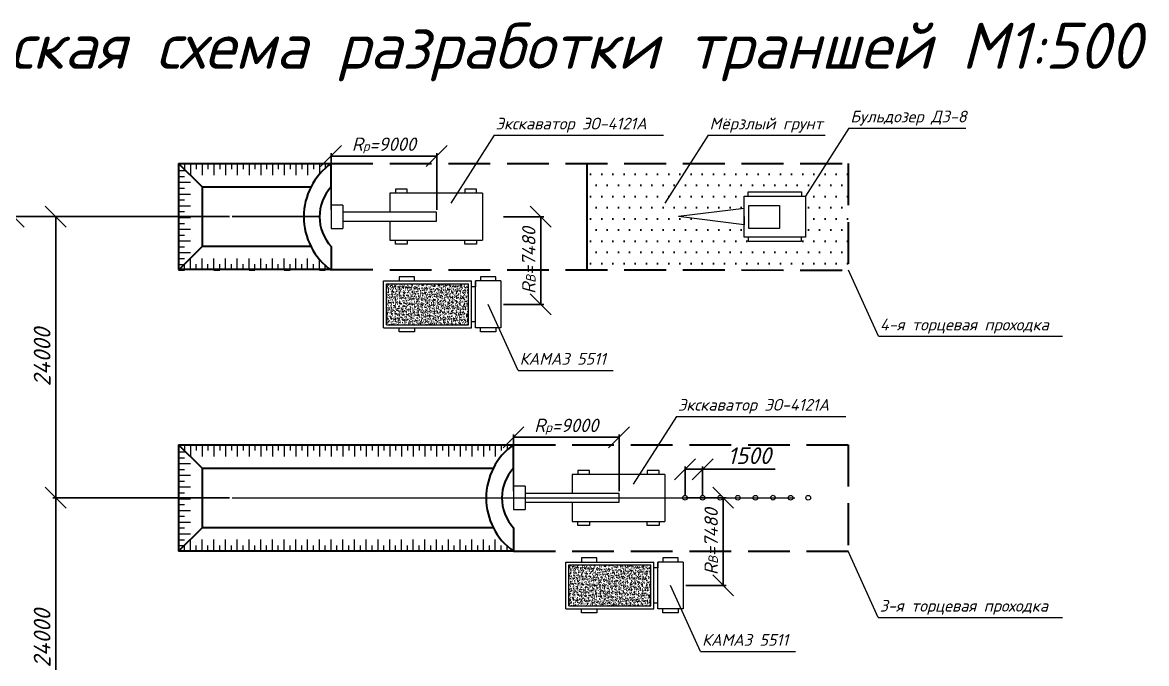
# Model space of a CAD drawing. Header units: millimetres. Extents: x 1422334 to 1587362, y 445536 to 446570.
# Drawn here: x 1585675.3 to 1585809.4, y 446176.8 to 446253.4 of the extents above; entities that cross this region are included whole.
import ezdxf

# ---------------------------------------------------------------- set-up
doc = ezdxf.new("R2010")
doc.units = ezdxf.units.MM
doc.header["$LTSCALE"] = 50
doc.linetypes.add('GOST2.303 4', pattern=[7, 5, -2, 0])
doc.layers.get('0').update_dxf_attribs({"lineweight": 13})
for name, color, linetype, lineweight in [('Bульдозер', 7, 'Continuous', 13), ('камаз', 7, 'Continuous', 13), ('Линии склона', 7, 'Continuous', 30), ('оси траншей размеры', 7, 'Continuous', 13), ('экскаватор', 7, 'Continuous', 13)]:
    doc.layers.add(name, color=color, linetype=linetype, lineweight=lineweight)
doc.styles.get("Standard").update_dxf_attribs({"font": 'isocpeui.ttf'})
doc.dimstyles.new('200', dxfattribs={"dimtxt": 2.5, "dimasz": 2.5, "dimexe": 0.3445, "dimexo": 0.3, "dimtad": 1, "dimlfac": 500, "dimtxsty": 'Standard', "dimblk": 'OBLIQUE', "dimcen": 2.5, "dimadec": 0, "dimazin": 0, "dimtfac": 1, "dimtmove": 0, "dimatfit": 3, "dimfxl": 1, "dimarcsym": 0})

# ---------------------------------------------------------------- blocks, each defined once
blk = doc.blocks.new('_Oblique')
at = {"color": 0, "linetype": 'ByBlock', "lineweight": -2}
blk.add_line((-0.5, -0.5), (0.5, 0.5), dxfattribs=at)
blk = doc.blocks.new('*D2175')
at = {"layer": 'Defpoints', "color": 0, "ltscale": 10000, "transparency": 16777216}
for p in [(1585679.24, 446196.64), (1585700.28, 446196.64), (1585700.28, 446163.04)]:
    blk.add_point(p, dxfattribs=at)
at = {"layer": 'оси траншей размеры', "color": 0, "lineweight": -2, "ltscale": 10000, "transparency": 16777216}
for p, q in [((1585699.98, 446196.64), (1585678.89, 446196.64)), ((1585679.24, 446163.04), (1585679.24, 446196.64)), ((1585699.98, 446163.04), (1585678.89, 446163.04))]:
    blk.add_line(p, q, dxfattribs=at)
at = {"layer": 'оси траншей размеры', "color": 0, "lineweight": -2, "ltscale": 10000, "transparency": 16777216, "xscale": 2.5, "yscale": 2.5, "zscale": 2.5}
for p, rotation in [((1585679.24, 446196.64), 90), ((1585679.24, 446163.04), 270)]:
    blk.add_blockref('_Oblique', p, dxfattribs=dict(at, rotation=rotation))
at = {"layer": 'оси траншей размеры', "color": 0, "ltscale": 10000, "transparency": 16777216, "insert": (1585677.61, 446179.84), "char_height": 2, "attachment_point": 5, "rotation": 90}
blk.add_mtext('24000', dxfattribs=at)
blk = doc.blocks.new('*D2176')
at = {"layer": 'Defpoints', "color": 0, "ltscale": 10000, "transparency": 16777216}
for p in [(1585679.24, 446230.24), (1585700.28, 446230.24), (1585700.28, 446196.64)]:
    blk.add_point(p, dxfattribs=at)
at = {"layer": 'оси траншей размеры', "color": 0, "lineweight": -2, "ltscale": 10000, "transparency": 16777216}
for p, q in [((1585699.98, 446230.24), (1585678.89, 446230.24)), ((1585679.24, 446196.64), (1585679.24, 446230.24)), ((1585699.98, 446196.64), (1585678.89, 446196.64))]:
    blk.add_line(p, q, dxfattribs=at)
at = {"layer": 'оси траншей размеры', "color": 0, "lineweight": -2, "ltscale": 10000, "transparency": 16777216, "xscale": 2.5, "yscale": 2.5, "zscale": 2.5}
for p, rotation in [((1585679.24, 446230.24), 90), ((1585679.24, 446196.64), 270)]:
    blk.add_blockref('_Oblique', p, dxfattribs=dict(at, rotation=rotation))
at = {"layer": 'оси траншей размеры', "color": 0, "ltscale": 10000, "transparency": 16777216, "insert": (1585677.61, 446213.44), "char_height": 2, "attachment_point": 5, "rotation": 90}
blk.add_mtext('24000', dxfattribs=at)
blk = doc.blocks.new('*D2177')
at = {"layer": 'Defpoints', "color": 0, "ltscale": 10000, "transparency": 16777216}
for p in [(1585674.23, 446230.24), (1585700.28, 446230.24), (1585700.28, 446129.44)]:
    blk.add_point(p, dxfattribs=at)
at = {"layer": 'оси траншей размеры', "color": 0, "lineweight": -2, "ltscale": 10000, "transparency": 16777216}
for p, q in [((1585699.98, 446230.24), (1585673.89, 446230.24)), ((1585674.23, 446129.44), (1585674.23, 446230.24)), ((1585699.98, 446129.44), (1585673.89, 446129.44))]:
    blk.add_line(p, q, dxfattribs=at)
at = {"layer": 'оси траншей размеры', "color": 0, "lineweight": -2, "ltscale": 10000, "transparency": 16777216, "xscale": 2.5, "yscale": 2.5, "zscale": 2.5}
for p, rotation in [((1585674.23, 446230.24), 90), ((1585674.23, 446129.44), 270)]:
    blk.add_blockref('_Oblique', p, dxfattribs=dict(at, rotation=rotation))
at = {"layer": 'оси траншей размеры', "color": 0, "ltscale": 10000, "transparency": 16777216, "insert": (1585672.59, 446179.84), "char_height": 2, "attachment_point": 5, "rotation": 90}
blk.add_mtext('72000', dxfattribs=at)
blk = doc.blocks.new('*D2178')
at = {"layer": 'Defpoints', "color": 0, "ltscale": 10000, "transparency": 16777216}
for p in [(1585754.15, 446196.64), (1585754.15, 446186.17), (1585758.91, 446186.17)]:
    blk.add_point(p, dxfattribs=at)
at = {"layer": 'оси траншей размеры', "color": 0, "lineweight": -2, "ltscale": 10000, "transparency": 16777216}
for p, q in [((1585754.45, 446196.64), (1585759.26, 446196.64)), ((1585758.91, 446196.64), (1585758.91, 446186.17)), ((1585754.45, 446186.17), (1585759.26, 446186.17))]:
    blk.add_line(p, q, dxfattribs=at)
at = {"layer": 'оси траншей размеры', "color": 0, "lineweight": -2, "ltscale": 10000, "transparency": 16777216, "xscale": 2.5, "yscale": 2.5, "zscale": 2.5}
for p, rotation in [((1585758.91, 446196.64), 90), ((1585758.91, 446186.17), 270)]:
    blk.add_blockref('_Oblique', p, dxfattribs=dict(at, rotation=rotation))
at = {"layer": 'оси траншей размеры', "color": 0, "ltscale": 10000, "transparency": 16777216, "insert": (1585757.48, 446191.4), "char_height": 2, "attachment_point": 5, "rotation": 90}
blk.add_mtext('{\\H0.8x;R\\H0.7x;\\S^ В;\\H1.42857x;=7480}', dxfattribs=at)
blk = doc.blocks.new('*D2179')
at = {"layer": 'Defpoints', "color": 0, "ltscale": 10000, "transparency": 16777216}
for p in [(1585733.88, 446203.87), (1585733.88, 446197.15), (1585746.48, 446197.15)]:
    blk.add_point(p, dxfattribs=at)
at = {"layer": 'оси траншей размеры', "color": 0, "lineweight": -2, "ltscale": 10000, "transparency": 16777216}
for p, q in [((1585733.88, 446197.45), (1585733.88, 446204.21)), ((1585746.48, 446203.87), (1585733.88, 446203.87)), ((1585746.48, 446197.45), (1585746.48, 446204.21))]:
    blk.add_line(p, q, dxfattribs=at)
at = {"layer": 'оси траншей размеры', "color": 0, "lineweight": -2, "ltscale": 10000, "transparency": 16777216, "xscale": 2.5, "yscale": 2.5, "zscale": 2.5, "rotation": 180}
blk.add_blockref('_Oblique', (1585733.88, 446203.87), dxfattribs=at)
at = {"layer": 'оси траншей размеры', "color": 0, "lineweight": -2, "ltscale": 10000, "transparency": 16777216, "xscale": 2.5, "yscale": 2.5, "zscale": 2.5}
blk.add_blockref('_Oblique', (1585746.48, 446203.87), dxfattribs=at)
at = {"layer": 'оси траншей размеры', "color": 0, "ltscale": 10000, "transparency": 16777216, "insert": (1585740.18, 446205.29), "char_height": 2, "attachment_point": 5}
blk.add_mtext('{\\H0.8x;R\\H0.7x;\\S^ р;\\H1.42857x;=9000}', dxfattribs=at)
blk = doc.blocks.new('*D2180')
at = {"layer": 'Defpoints', "color": 0, "ltscale": 10000, "transparency": 16777216}
for p in [(1585756.46, 446200.04), (1585754.36, 446196.64), (1585756.46, 446196.64)]:
    blk.add_point(p, dxfattribs=at)
at = {"layer": 'оси траншей размеры', "color": 0, "lineweight": -2, "ltscale": 10000, "transparency": 16777216}
for p, q in [((1585754.36, 446196.94), (1585754.36, 446200.39)), ((1585754.36, 446200.04), (1585756.46, 446200.04)), ((1585756.46, 446196.94), (1585756.46, 446200.39)), ((1585756.46, 446200.04), (1585765.13, 446200.04))]:
    blk.add_line(p, q, dxfattribs=at)
at = {"layer": 'оси траншей размеры', "color": 0, "lineweight": -2, "ltscale": 10000, "transparency": 16777216, "xscale": 2.5, "yscale": 2.5, "zscale": 2.5, "rotation": 180}
blk.add_blockref('_Oblique', (1585754.36, 446200.04), dxfattribs=at)
at = {"layer": 'оси траншей размеры', "color": 0, "lineweight": -2, "ltscale": 10000, "transparency": 16777216, "xscale": 2.5, "yscale": 2.5, "zscale": 2.5}
blk.add_blockref('_Oblique', (1585756.46, 446200.04), dxfattribs=at)
at = {"layer": 'оси траншей размеры', "color": 0, "ltscale": 10000, "transparency": 16777216, "insert": (1585762.04, 446201.67), "char_height": 2, "attachment_point": 5}
blk.add_mtext('1500', dxfattribs=at)
blk = doc.blocks.new('*D2184')
at = {"layer": 'Defpoints', "color": 0, "ltscale": 10000, "transparency": 16777216}
for p in [(1585732.38, 446230.22), (1585732.38, 446219.75), (1585737.14, 446219.75)]:
    blk.add_point(p, dxfattribs=at)
at = {"layer": 'оси траншей размеры', "color": 0, "lineweight": -2, "ltscale": 10000, "transparency": 16777216}
for p, q in [((1585732.68, 446230.22), (1585737.49, 446230.22)), ((1585737.14, 446230.22), (1585737.14, 446219.75)), ((1585732.68, 446219.75), (1585737.49, 446219.75))]:
    blk.add_line(p, q, dxfattribs=at)
at = {"layer": 'оси траншей размеры', "color": 0, "lineweight": -2, "ltscale": 10000, "transparency": 16777216, "xscale": 2.5, "yscale": 2.5, "zscale": 2.5}
for p, rotation in [((1585737.14, 446230.22), 90), ((1585737.14, 446219.75), 270)]:
    blk.add_blockref('_Oblique', p, dxfattribs=dict(at, rotation=rotation))
at = {"layer": 'оси траншей размеры', "color": 0, "ltscale": 10000, "transparency": 16777216, "insert": (1585735.71, 446224.99), "char_height": 2, "attachment_point": 5, "rotation": 90}
blk.add_mtext('{\\H0.8x;R\\H0.7x;\\S^ В;\\H1.42857x;=7480}', dxfattribs=at)
blk = doc.blocks.new('*D2185')
at = {"layer": 'Defpoints', "color": 0, "ltscale": 10000, "transparency": 16777216}
for p in [(1585712.11, 446237.47), (1585712.11, 446230.75), (1585724.71, 446230.75)]:
    blk.add_point(p, dxfattribs=at)
at = {"layer": 'оси траншей размеры', "color": 0, "lineweight": -2, "ltscale": 10000, "transparency": 16777216}
for p, q in [((1585712.11, 446231.05), (1585712.11, 446237.81)), ((1585724.71, 446237.47), (1585712.11, 446237.47)), ((1585724.71, 446231.05), (1585724.71, 446237.81))]:
    blk.add_line(p, q, dxfattribs=at)
at = {"layer": 'оси траншей размеры', "color": 0, "lineweight": -2, "ltscale": 10000, "transparency": 16777216, "xscale": 2.5, "yscale": 2.5, "zscale": 2.5, "rotation": 180}
blk.add_blockref('_Oblique', (1585712.11, 446237.47), dxfattribs=at)
at = {"layer": 'оси траншей размеры', "color": 0, "lineweight": -2, "ltscale": 10000, "transparency": 16777216, "xscale": 2.5, "yscale": 2.5, "zscale": 2.5}
blk.add_blockref('_Oblique', (1585724.71, 446237.47), dxfattribs=at)
at = {"layer": 'оси траншей размеры', "color": 0, "ltscale": 10000, "transparency": 16777216, "insert": (1585718.41, 446238.89), "char_height": 2, "attachment_point": 5}
blk.add_mtext('{\\H0.8x;R\\H0.7x;\\S^ р;\\H1.42857x;=9000}', dxfattribs=at)

msp = doc.modelspace()

# ---------------------------------------------------------------- hatches: boundary and pattern name
at = {"layer": 'Bульдозер', "lineweight": 30, "ltscale": 10000}
h = msp.add_hatch(dxfattribs=at)
h.set_pattern_fill('DOTS', color=250, scale=0.84)
h.set_pattern_definition([(0, (475583.6563, 133826.9288), (0.66675, 1.3335), [0, -1.3335])])
h.paths.add_polyline_path([(1585742.693866, 446223.87348), (1585773.847411, 446223.845724), (1585773.847411, 446236.585724), (1585742.693866, 446236.585724)])
h.paths.add_polyline_path([(1585753.570878, 446230.238779), (1585761.406798, 446231.218779), (1585761.406798, 446232.688779), (1585761.896798, 446232.688779), (1585761.896798, 446233.178779), (1585768.266798, 446233.178779), (1585768.756798, 446232.688779), (1585768.756798, 446227.788779), (1585768.266798, 446227.788779), (1585768.266798, 446227.298779), (1585761.896798, 446227.298779), (1585761.406798, 446227.788779), (1585761.406798, 446229.258779)], flags=16)
at = {"layer": 'камаз', "ltscale": 10000, "true_color": 0xffffff}
h = msp.add_hatch(dxfattribs=at)
h.set_pattern_fill('AR-CONC', scale=0.0035)
h.set_pattern_definition([(50, (590086.5962, 133710.4566), (0.63764634149, -0.05578679939), [0.066675, -0.733425]), (355, (590086.5962, 133710.4566), (-0.123351975, 0.66869895834), [0.05334, -0.5867420446]), (100.4514447, (590086.6493, 133710.45196), (0.5142943648, 0.6129121317), [0.0566650308, -0.6233158561]), (46.1842, (590086.5962, 133710.6344), (0.9487766431, -0.14714814776), [0.1000125, -1.1001375]), (96.63555761, (590086.6753, 133710.62215), (0.8309144692, 0.8659914361), [0.084997581, -0.9349746286]), (351.18415117, (590086.5962, 133710.6344), (0.8309144692, 0.86599143605), [0.0800098847, -0.8801090617]), (21, (590086.6851, 133710.58996), (0.53065036944, -0.35792819365), [0.066675, -0.733425]), (326, (590086.6851, 133710.58996), (0.2163070992, 0.64465788143), [0.05334, -0.58674]), (71.451445, (590086.7293, 133710.56014), (0.74695746748, 0.2867296911), [0.0566650308, -0.6233147816]), (37.5, (590086.5962, 133710.45661), (0.010810111377, 0.295942636056), [0, -0.579628, 0, -0.59563, 0, -0.5889625]), (7.5, (590086.5962, 133710.4566), (0.23386881879, 0.35063201186), [0, -0.339598, 0, -0.566293, 0, -0.2244725]), (327.5, (590086.39795, 133710.45661), (0.474567083084, -0.020050603974), [0, -0.22225, 0, -0.69342, 0, -0.920115]), (317.5, (590086.30905, 133710.4566), (0.51845213485, 0.08899271862), [0, -0.288925, 0, -0.460502, 0, -0.653415])])
h.paths.add_polyline_path([(1585728.515745, 446217.299475), (1585728.515745, 446222.199475), (1585718.715745, 446222.199475), (1585718.715745, 446217.299475)])
h = msp.add_hatch(dxfattribs=at)
h.set_pattern_fill('AR-CONC', scale=0.0035)
h.set_pattern_definition([(50, (590108.3662, 133676.8735), (0.63764634149, -0.05578679939), [0.066675, -0.733425]), (355, (590108.3662, 133676.8735), (-0.123351975, 0.66869895834), [0.05334, -0.5867420446]), (100.4514447, (590108.4193, 133676.86885), (0.5142943648, 0.6129121317), [0.0566650308, -0.6233158561]), (46.1842, (590108.3662, 133677.0513), (0.9487766431, -0.14714814776), [0.1000125, -1.1001375]), (96.63555761, (590108.4453, 133677.039), (0.8309144692, 0.8659914361), [0.084997581, -0.9349746286]), (351.18415117, (590108.3662, 133677.0513), (0.8309144692, 0.86599143605), [0.0800098847, -0.8801090617]), (21, (590108.4551, 133677.00685), (0.53065036944, -0.35792819365), [0.066675, -0.733425]), (326, (590108.4551, 133677.00685), (0.2163070992, 0.64465788143), [0.05334, -0.58674]), (71.451445, (590108.4993, 133676.977), (0.74695746748, 0.2867296911), [0.0566650308, -0.6233147816]), (37.5, (590108.3662, 133676.8735), (0.010810111377, 0.295942636056), [0, -0.579628, 0, -0.59563, 0, -0.5889625]), (7.5, (590108.3662, 133676.8735), (0.23386881879, 0.35063201186), [0, -0.339598, 0, -0.566293, 0, -0.2244725]), (327.5, (590108.16795, 133676.8735), (0.474567083084, -0.020050603974), [0, -0.22225, 0, -0.69342, 0, -0.920115]), (317.5, (590108.07905, 133676.8735), (0.51845213485, 0.08899271862), [0, -0.288925, 0, -0.460502, 0, -0.653415])])
h.paths.add_polyline_path([(1585750.285745, 446183.716357), (1585750.285745, 446188.616357), (1585740.485745, 446188.616357), (1585740.485745, 446183.716357)])

# ---------------------------------------------------------------- linework, layer by layer
at = {"layer": 'Bульдозер', "ltscale": 10000}
for p, q in [((1585761.896798, 446232.688779), (1585761.896798, 446233.178779)), ((1585761.896798, 446233.178779), (1585768.266798, 446233.178779)), ((1585768.266798, 446233.178779), (1585768.266798, 446232.688779)), ((1585761.406798, 446227.788779), (1585761.406798, 446232.688779)), ((1585761.406798, 446232.688779), (1585768.756798, 446232.688779)), ((1585761.406798, 446232.688779), (1585762.386798, 446232.688779)), ((1585768.756798, 446232.688779), (1585768.756798, 446227.788779)), ((1585761.406798, 446231.218779), (1585753.570878, 446230.238779)), ((1585761.406798, 446229.258779), (1585753.570878, 446230.238779)), ((1585761.406798, 446230.238779), (1585761.406798, 446231.218779)), ((1585761.406798, 446230.238779), (1585761.406798, 446229.258779)), ((1585761.988818, 446231.543288), (1585765.633094, 446231.543288)), ((1585761.988818, 446228.810081), (1585761.988818, 446231.543288)), ((1585765.633094, 446231.543288), (1585765.633094, 446228.810081)), ((1585768.756798, 446227.788779), (1585761.406798, 446227.788779)), ((1585761.896798, 446227.788779), (1585761.896798, 446227.298779)), ((1585765.633094, 446228.810081), (1585761.988818, 446228.810081)), ((1585768.266798, 446227.298779), (1585768.266798, 446227.788779)), ((1585761.896798, 446227.298779), (1585768.266798, 446227.298779))]:
    msp.add_line(p, q, dxfattribs=at)
at = {"layer": 'камаз', "ltscale": 10000}
for p, q in [((1585777.459676, 446215.938085), (1585773.877346, 446223.845698)), ((1585718.365745, 446216.949475), (1585718.365745, 446222.549475)), ((1585718.365745, 446222.549475), (1585728.865745, 446222.549475)), ((1585718.715745, 446217.299475), (1585718.715745, 446222.199475)), ((1585718.715745, 446222.199475), (1585728.515745, 446222.199475)), ((1585722.051765, 446223.039475), (1585720.231765, 446223.039475)), ((1585720.231765, 446223.039475), (1585720.231765, 446222.549475)), ((1585722.051765, 446222.549475), (1585722.051765, 446223.039475)), ((1585728.515745, 446217.299475), (1585728.515745, 446222.199475)), ((1585728.865745, 446216.949475), (1585728.865745, 446222.549475)), ((1585732.381579, 446222.549475), (1585729.355745, 446222.549475)), ((1585729.355745, 446216.949475), (1585729.355745, 446222.549475)), ((1585729.355745, 446222.549475), (1585729.355745, 446221.849475)), ((1585731.777745, 446223.039475), (1585729.957745, 446223.039475)), ((1585729.957745, 446223.039475), (1585729.957745, 446222.549475)), ((1585731.777745, 446222.549475), (1585731.777745, 446223.039475)), ((1585732.381579, 446222.549475), (1585732.381579, 446216.949475)), ((1585729.355745, 446221.849475), (1585728.865745, 446221.849475)), ((1585728.865745, 446217.649475), (1585728.865745, 446221.849475)), ((1585734.450992, 446211.841861), (1585730.868662, 446219.749475)), ((1585718.365745, 446216.949475), (1585728.865745, 446216.949475)), ((1585718.715745, 446217.299475), (1585728.515745, 446217.299475)), ((1585720.231765, 446216.459475), (1585720.231765, 446216.949475)), ((1585722.051765, 446216.949475), (1585722.051765, 446216.459475)), ((1585729.355745, 446217.649475), (1585728.865745, 446217.649475)), ((1585732.381579, 446216.949475), (1585729.355745, 446216.949475)), ((1585729.957745, 446216.949475), (1585729.355745, 446216.949475)), ((1585729.957745, 446216.459475), (1585729.957745, 446216.949475)), ((1585731.777745, 446216.949475), (1585731.777745, 446216.459475)), ((1585722.051765, 446216.459475), (1585720.231765, 446216.459475)), ((1585731.777745, 446216.459475), (1585729.957745, 446216.459475)), ((1585777.459676, 446215.938085), (1585799.434957, 446215.938085)), ((1585734.450992, 446211.841861), (1585745.761477, 446211.841861)), ((1585777.429741, 446182.338111), (1585773.847411, 446190.245724)), ((1585740.135745, 446183.366357), (1585740.135745, 446188.966357)), ((1585740.135745, 446188.966357), (1585750.635745, 446188.966357)), ((1585743.821765, 446189.456357), (1585742.001765, 446189.456357)), ((1585742.001765, 446189.456357), (1585742.001765, 446188.966357)), ((1585743.821765, 446188.966357), (1585743.821765, 446189.456357)), ((1585750.635745, 446183.366357), (1585750.635745, 446188.966357)), ((1585754.151579, 446188.966357), (1585751.125745, 446188.966357)), ((1585751.125745, 446183.366357), (1585751.125745, 446188.966357)), ((1585751.125745, 446188.966357), (1585751.125745, 446188.266357)), ((1585753.547745, 446189.456357), (1585751.727745, 446189.456357)), ((1585751.727745, 446189.456357), (1585751.727745, 446188.966357)), ((1585753.547745, 446188.966357), (1585753.547745, 446189.456357)), ((1585754.151579, 446188.966357), (1585754.151579, 446183.366357)), ((1585740.485745, 446183.716357), (1585740.485745, 446188.616357)), ((1585740.485745, 446188.616357), (1585750.285745, 446188.616357)), ((1585750.285745, 446183.716357), (1585750.285745, 446188.616357)), ((1585751.125745, 446188.266357), (1585750.635745, 446188.266357)), ((1585750.635745, 446184.066357), (1585750.635745, 446188.266357)), ((1585756.220992, 446178.258744), (1585752.638662, 446186.166357)), ((1585740.135745, 446183.366357), (1585750.635745, 446183.366357)), ((1585740.485745, 446183.716357), (1585750.285745, 446183.716357)), ((1585742.001765, 446182.876357), (1585742.001765, 446183.366357)), ((1585743.821765, 446183.366357), (1585743.821765, 446182.876357)), ((1585751.125745, 446184.066357), (1585750.635745, 446184.066357)), ((1585754.151579, 446183.366357), (1585751.125745, 446183.366357)), ((1585751.727745, 446183.366357), (1585751.125745, 446183.366357)), ((1585751.727745, 446182.876357), (1585751.727745, 446183.366357)), ((1585753.547745, 446183.366357), (1585753.547745, 446182.876357)), ((1585743.821765, 446182.876357), (1585742.001765, 446182.876357)), ((1585753.547745, 446182.876357), (1585751.727745, 446182.876357)), ((1585777.429741, 446182.338111), (1585799.405022, 446182.338111)), ((1585756.220992, 446178.258744), (1585767.531477, 446178.258744))]:
    msp.add_line(p, q, dxfattribs=at)
at = {"layer": 'Линии склона', "ltscale": 10000}
for p, q in [((1585693.907411, 446236.585724), (1585693.907411, 446223.916945)), ((1585693.907411, 446236.585724), (1585712.107411, 446236.585724)), ((1585696.707411, 446233.785724), (1585693.907411, 446236.585724)), ((1585712.107411, 446233.785724), (1585712.107411, 446236.585724)), ((1585742.693866, 446223.87348), (1585742.693866, 446236.585724)), ((1585696.707411, 446233.785724), (1585696.707411, 446226.645724)), ((1585696.707411, 446233.785724), (1585709.705442, 446233.785724)), ((1585696.707411, 446226.645724), (1585693.907411, 446223.845724)), ((1585709.705442, 446226.645724), (1585696.707411, 446226.645724)), ((1585712.107411, 446226.645724), (1585712.107411, 446223.845724)), ((1585712.107411, 446223.90073), (1585693.907411, 446223.916945)), ((1585693.900117, 446202.985724), (1585693.909466, 446190.245724)), ((1585693.900117, 446202.985724), (1585733.877411, 446202.985724)), ((1585696.700117, 446200.185724), (1585693.900117, 446202.985724)), ((1585733.877411, 446200.185724), (1585733.877411, 446202.985724)), ((1585696.707411, 446200.185724), (1585696.707411, 446193.045724)), ((1585696.707411, 446200.185724), (1585731.475442, 446200.185724)), ((1585696.700117, 446193.045724), (1585693.900117, 446190.245724)), ((1585731.475442, 446193.045724), (1585696.707411, 446193.045724)), ((1585733.877411, 446193.045724), (1585733.877411, 446190.245724)), ((1585733.877411, 446190.245724), (1585693.909466, 446190.245724))]:
    msp.add_line(p, q, dxfattribs=at)
at = {"layer": 'Линии склона', "linetype": 'GOST2.303 4', "ltscale": 0.02}
for p, q in [((1585712.107411, 446236.585724), (1585773.847411, 446236.585724)), ((1585773.847411, 446236.585724), (1585773.847411, 446223.845724)), ((1585712.107411, 446223.90073), (1585773.847411, 446223.845724)), ((1585733.877411, 446202.985724), (1585773.847411, 446202.985724)), ((1585773.847411, 446202.985724), (1585773.847411, 446190.245724)), ((1585733.877411, 446190.245724), (1585773.847411, 446190.245724))]:
    msp.add_line(p, q, dxfattribs=at)
at = {"layer": 'Линии склона', "ltscale": 10000}
for centre, radius, start, end in [((1585716.700006, 446230.215724), 7.85295, 125.79056914, 234.20943086), ((1585716.031631, 446230.215724), 5.305129, 137.7061109, 222.2938891), ((1585738.470006, 446196.615724), 7.85295, 125.79056914, 234.20943086), ((1585737.801631, 446196.615724), 5.305129, 137.7061109, 222.2938891)]:
    msp.add_arc(centre, radius, start, end, dxfattribs=at)
at = {"layer": 'оси траншей размеры', "ltscale": 10000}
for p, q in [((1585693.907411, 446236.585724), (1585694.607411, 446236.585724)), ((1585693.907411, 446235.731832), (1585694.761304, 446235.731832)), ((1585694.607411, 446236.585724), (1585694.607411, 446235.885724)), ((1585695.307411, 446236.585724), (1585695.307411, 446235.185724)), ((1585696.007411, 446236.585724), (1585696.007411, 446235.885724)), ((1585696.707411, 446236.585724), (1585696.707411, 446235.185724)), ((1585697.407411, 446236.585724), (1585697.407411, 446235.885724)), ((1585698.107411, 446236.585724), (1585698.107411, 446235.185724)), ((1585698.107411, 446236.585724), (1585698.807411, 446236.585724)), ((1585698.807411, 446236.585724), (1585698.807411, 446235.885724)), ((1585699.507411, 446236.585724), (1585699.507411, 446235.185724)), ((1585700.207411, 446236.585724), (1585700.207411, 446235.885724)), ((1585700.907411, 446236.585724), (1585700.907411, 446235.185724)), ((1585701.607411, 446236.585724), (1585701.607411, 446235.885724)), ((1585702.307411, 446236.585724), (1585702.307411, 446235.185724)), ((1585702.307411, 446236.585724), (1585703.007411, 446236.585724)), ((1585703.007411, 446236.585724), (1585703.007411, 446235.885724)), ((1585703.707411, 446236.585724), (1585703.707411, 446235.185724)), ((1585704.407411, 446236.585724), (1585704.407411, 446235.885724)), ((1585705.107411, 446236.585724), (1585705.107411, 446235.185724)), ((1585705.807411, 446236.585724), (1585705.807411, 446235.885724)), ((1585706.507411, 446236.585724), (1585706.507411, 446235.185724)), ((1585706.507411, 446236.585724), (1585707.207411, 446236.585724)), ((1585707.207411, 446236.585724), (1585707.207411, 446235.885724)), ((1585707.907411, 446236.585724), (1585707.907411, 446235.185724)), ((1585708.607411, 446236.585724), (1585708.607411, 446235.885724)), ((1585709.307411, 446236.585724), (1585709.307411, 446235.185724)), ((1585710.007411, 446236.585724), (1585710.007411, 446235.885724)), ((1585710.707411, 446236.585724), (1585710.707411, 446235.290922)), ((1585710.707411, 446236.585724), (1585711.407411, 446236.585724)), ((1585711.407411, 446236.585724), (1585711.407411, 446236.017213)), ((1585712.107411, 446236.585724), (1585712.107411, 446235.185724)), ((1585693.907411, 446235.031832), (1585694.607411, 446235.031832)), ((1585693.907411, 446234.331832), (1585695.307411, 446234.331832)), ((1585693.907411, 446233.631832), (1585694.607411, 446233.631832)), ((1585693.907411, 446232.931832), (1585695.307411, 446232.931832)), ((1585693.907411, 446232.231832), (1585694.607411, 446232.231832)), ((1585693.907411, 446231.531832), (1585695.307411, 446231.531832)), ((1585693.907411, 446231.531832), (1585693.907411, 446230.831832)), ((1585693.907411, 446230.831832), (1585694.607411, 446230.831832)), ((1585710.726551, 446230.238779), (1585700.277411, 446230.238779)), ((1585700.277411, 446230.238779), (1585710.726551, 446230.238779)), ((1585693.907411, 446230.131832), (1585695.307411, 446230.131832)), ((1585693.907411, 446229.431832), (1585694.607411, 446229.431832)), ((1585693.907411, 446228.731832), (1585695.307411, 446228.731832)), ((1585693.907411, 446228.031832), (1585694.607411, 446228.031832)), ((1585693.907411, 446227.331832), (1585695.307411, 446227.331832)), ((1585693.907411, 446227.331832), (1585693.907411, 446226.631832)), ((1585693.907411, 446226.631832), (1585694.607411, 446226.631832)), ((1585693.907411, 446225.931832), (1585695.307411, 446225.931832)), ((1585693.907411, 446225.231832), (1585694.607411, 446225.231832)), ((1585695.307411, 446223.845724), (1585695.307411, 446225.245724)), ((1585696.707411, 446223.845724), (1585696.707411, 446225.245724)), ((1585698.107411, 446223.845724), (1585698.107411, 446225.245724)), ((1585699.507411, 446223.845724), (1585699.507411, 446225.245724)), ((1585700.907411, 446223.845724), (1585700.907411, 446225.245724)), ((1585702.307411, 446223.845724), (1585702.307411, 446225.245724)), ((1585703.707411, 446223.845724), (1585703.707411, 446225.245724)), ((1585705.107411, 446223.845724), (1585705.107411, 446225.245724)), ((1585706.507411, 446223.845724), (1585706.507411, 446225.245724)), ((1585707.907411, 446223.845724), (1585707.907411, 446225.245724)), ((1585709.307411, 446223.845724), (1585709.307411, 446225.245724)), ((1585710.707411, 446223.845724), (1585710.707411, 446225.140527)), ((1585712.107411, 446223.845724), (1585712.107411, 446225.245724)), ((1585693.907411, 446224.531832), (1585694.593518, 446224.531832)), ((1585693.907411, 446223.845724), (1585694.607411, 446223.845724)), ((1585694.607411, 446223.845724), (1585694.607411, 446224.545724)), ((1585696.007411, 446223.845724), (1585696.007411, 446224.545724)), ((1585697.407411, 446223.845724), (1585697.407411, 446224.545724)), ((1585698.107411, 446223.845724), (1585698.807411, 446223.845724)), ((1585698.807411, 446223.845724), (1585698.807411, 446224.545724)), ((1585700.207411, 446223.845724), (1585700.207411, 446224.545724)), ((1585701.607411, 446223.845724), (1585701.607411, 446224.545724)), ((1585702.307411, 446223.845724), (1585703.007411, 446223.845724)), ((1585703.007411, 446223.845724), (1585703.007411, 446224.545724)), ((1585704.407411, 446223.845724), (1585704.407411, 446224.545724)), ((1585705.807411, 446223.845724), (1585705.807411, 446224.545724)), ((1585706.507411, 446223.845724), (1585707.207411, 446223.845724)), ((1585707.207411, 446223.845724), (1585707.207411, 446224.545724)), ((1585708.607411, 446223.845724), (1585708.607411, 446224.545724)), ((1585710.007411, 446223.845724), (1585710.007411, 446224.545724)), ((1585710.707411, 446223.845724), (1585711.407411, 446223.845724)), ((1585711.407411, 446223.845724), (1585711.407411, 446224.414236)), ((1585693.907411, 446202.985724), (1585694.607411, 446202.985724)), ((1585693.907411, 446202.131832), (1585694.761304, 446202.131832)), ((1585694.607411, 446202.985724), (1585694.607411, 446202.285724)), ((1585695.307411, 446202.985724), (1585695.307411, 446201.585724)), ((1585696.007411, 446202.985724), (1585696.007411, 446202.285724)), ((1585696.707411, 446202.985724), (1585696.707411, 446201.585724)), ((1585697.407411, 446202.985724), (1585697.407411, 446202.285724)), ((1585698.107411, 446202.985724), (1585698.107411, 446201.585724)), ((1585698.107411, 446202.985724), (1585698.807411, 446202.985724)), ((1585698.807411, 446202.985724), (1585698.807411, 446202.285724)), ((1585699.507411, 446202.985724), (1585699.507411, 446201.585724)), ((1585700.207411, 446202.985724), (1585700.207411, 446202.285724)), ((1585700.907411, 446202.985724), (1585700.907411, 446201.585724)), ((1585701.607411, 446202.985724), (1585701.607411, 446202.285724)), ((1585702.307411, 446202.985724), (1585702.307411, 446201.585724)), ((1585702.307411, 446202.985724), (1585703.007411, 446202.985724)), ((1585703.007411, 446202.985724), (1585703.007411, 446202.285724)), ((1585703.707411, 446202.985724), (1585703.707411, 446201.585724)), ((1585704.407411, 446202.985724), (1585704.407411, 446202.285724)), ((1585705.107411, 446202.985724), (1585705.107411, 446201.585724)), ((1585705.807411, 446202.985724), (1585705.807411, 446202.285724)), ((1585706.507411, 446202.985724), (1585706.507411, 446201.585724)), ((1585706.507411, 446202.985724), (1585707.207411, 446202.985724)), ((1585707.207411, 446202.985724), (1585707.207411, 446202.285724)), ((1585707.907411, 446202.985724), (1585707.907411, 446201.585724)), ((1585708.607411, 446202.985724), (1585708.607411, 446202.285724)), ((1585709.307411, 446202.985724), (1585709.307411, 446201.585724)), ((1585710.007411, 446202.985724), (1585710.007411, 446202.285724)), ((1585710.707411, 446202.985724), (1585710.707411, 446201.585724)), ((1585710.707411, 446202.985724), (1585711.407411, 446202.985724)), ((1585711.407411, 446202.985724), (1585711.407411, 446202.285724)), ((1585712.107411, 446202.985724), (1585712.107411, 446201.585724)), ((1585712.807411, 446202.985724), (1585712.807411, 446202.285724)), ((1585713.507411, 446202.985724), (1585713.507411, 446201.585724)), ((1585714.207411, 446202.985724), (1585714.207411, 446202.285724)), ((1585714.907411, 446202.985724), (1585714.907411, 446201.585724)), ((1585714.907411, 446202.985724), (1585715.607411, 446202.985724)), ((1585715.607411, 446202.985724), (1585715.607411, 446202.285724)), ((1585716.307411, 446202.985724), (1585716.307411, 446201.585724)), ((1585717.007411, 446202.985724), (1585717.007411, 446202.285724)), ((1585717.707411, 446202.985724), (1585717.707411, 446201.585724)), ((1585718.407411, 446202.985724), (1585718.407411, 446202.285724)), ((1585719.107411, 446202.985724), (1585719.107411, 446201.585724)), ((1585719.107411, 446202.985724), (1585719.807411, 446202.985724)), ((1585719.807411, 446202.985724), (1585719.807411, 446202.285724)), ((1585720.507411, 446202.985724), (1585720.507411, 446201.585724)), ((1585721.207411, 446202.985724), (1585721.207411, 446202.285724)), ((1585721.907411, 446202.985724), (1585721.907411, 446201.585724)), ((1585722.607411, 446202.985724), (1585722.607411, 446202.285724)), ((1585723.307411, 446202.985724), (1585723.307411, 446201.585724)), ((1585723.307411, 446202.985724), (1585724.007411, 446202.985724)), ((1585724.007411, 446202.985724), (1585724.007411, 446202.285724)), ((1585724.707411, 446202.985724), (1585724.707411, 446201.585724)), ((1585725.407411, 446202.985724), (1585725.407411, 446202.285724)), ((1585726.107411, 446202.985724), (1585726.107411, 446201.585724)), ((1585726.807411, 446202.985724), (1585726.807411, 446202.285724)), ((1585727.507411, 446202.985724), (1585727.507411, 446201.585724)), ((1585727.507411, 446202.985724), (1585728.207411, 446202.985724)), ((1585728.207411, 446202.985724), (1585728.207411, 446202.285724)), ((1585728.907411, 446202.985724), (1585728.907411, 446201.585724)), ((1585729.607411, 446202.985724), (1585729.607411, 446202.285724)), ((1585730.307411, 446202.985724), (1585730.307411, 446201.585724)), ((1585731.007411, 446202.985724), (1585731.007411, 446202.285724)), ((1585731.707411, 446202.985724), (1585731.707411, 446201.585724)), ((1585731.707411, 446202.985724), (1585732.407411, 446202.985724)), ((1585732.407411, 446202.985724), (1585732.407411, 446202.285724)), ((1585733.107411, 446202.985724), (1585733.107411, 446202.352571)), ((1585733.807411, 446202.985724), (1585733.807411, 446202.934667)), ((1585693.907411, 446201.431832), (1585694.607411, 446201.431832)), ((1585693.907411, 446200.731832), (1585695.307411, 446200.731832)), ((1585693.907411, 446200.031832), (1585694.607411, 446200.031832)), ((1585693.907411, 446199.331832), (1585695.307411, 446199.331832)), ((1585693.907411, 446198.631832), (1585694.607411, 446198.631832)), ((1585693.907411, 446197.931832), (1585695.307411, 446197.931832)), ((1585693.907411, 446197.931832), (1585693.907411, 446197.231832)), ((1585693.907411, 446197.231832), (1585694.607411, 446197.231832)), ((1585693.907411, 446196.531832), (1585695.307411, 446196.531832)), ((1585693.907411, 446195.831832), (1585694.607411, 446195.831832)), ((1585700.277411, 446196.638779), (1585767.477411, 446196.638779)), ((1585700.277411, 446196.638779), (1585767.477411, 446196.638779)), ((1585693.907411, 446195.131832), (1585695.307411, 446195.131832)), ((1585693.907411, 446194.431832), (1585694.607411, 446194.431832)), ((1585693.907411, 446193.731832), (1585695.307411, 446193.731832)), ((1585693.907411, 446193.731832), (1585693.907411, 446193.031832)), ((1585693.907411, 446193.031832), (1585694.607411, 446193.031832)), ((1585693.907411, 446192.331832), (1585695.307411, 446192.331832)), ((1585693.907411, 446191.631832), (1585694.607411, 446191.631832)), ((1585695.307411, 446190.245724), (1585695.307411, 446191.645724)), ((1585696.707411, 446190.245724), (1585696.707411, 446191.645724)), ((1585698.107411, 446190.245724), (1585698.107411, 446191.645724)), ((1585699.507411, 446190.245724), (1585699.507411, 446191.645724)), ((1585700.907411, 446190.245724), (1585700.907411, 446191.645724)), ((1585702.307411, 446190.245724), (1585702.307411, 446191.645724)), ((1585703.707411, 446190.245724), (1585703.707411, 446191.645724)), ((1585705.107411, 446190.245724), (1585705.107411, 446191.645724)), ((1585706.507411, 446190.245724), (1585706.507411, 446191.645724)), ((1585707.907411, 446190.245724), (1585707.907411, 446191.645724)), ((1585709.307411, 446190.245724), (1585709.307411, 446191.645724)), ((1585710.707411, 446190.245724), (1585710.707411, 446191.645724)), ((1585712.107411, 446190.245724), (1585712.107411, 446191.645724)), ((1585713.507411, 446190.245724), (1585713.507411, 446191.645724)), ((1585714.907411, 446190.245724), (1585714.907411, 446191.645724)), ((1585716.307411, 446190.245724), (1585716.307411, 446191.645724)), ((1585717.707411, 446190.245724), (1585717.707411, 446191.645724)), ((1585719.107411, 446190.245724), (1585719.107411, 446191.645724)), ((1585720.507411, 446190.245724), (1585720.507411, 446191.645724)), ((1585721.907411, 446190.245724), (1585721.907411, 446191.645724)), ((1585723.307411, 446190.245724), (1585723.307411, 446191.645724)), ((1585724.707411, 446190.245724), (1585724.707411, 446191.645724)), ((1585726.107411, 446190.245724), (1585726.107411, 446191.645724)), ((1585727.507411, 446190.245724), (1585727.507411, 446191.645724)), ((1585728.907411, 446190.245724), (1585728.907411, 446191.645724)), ((1585730.307411, 446190.245724), (1585730.307411, 446191.645724)), ((1585731.707411, 446190.245724), (1585731.707411, 446191.645724)), ((1585693.907411, 446190.931832), (1585694.593518, 446190.931832)), ((1585693.907411, 446190.245724), (1585694.607411, 446190.245724)), ((1585694.607411, 446190.245724), (1585694.607411, 446190.945724)), ((1585696.007411, 446190.245724), (1585696.007411, 446190.945724)), ((1585697.407411, 446190.245724), (1585697.407411, 446190.945724)), ((1585698.107411, 446190.245724), (1585698.807411, 446190.245724)), ((1585698.807411, 446190.245724), (1585698.807411, 446190.945724)), ((1585700.207411, 446190.245724), (1585700.207411, 446190.945724)), ((1585701.607411, 446190.245724), (1585701.607411, 446190.945724)), ((1585702.307411, 446190.245724), (1585703.007411, 446190.245724)), ((1585703.007411, 446190.245724), (1585703.007411, 446190.945724)), ((1585704.407411, 446190.245724), (1585704.407411, 446190.945724)), ((1585705.807411, 446190.245724), (1585705.807411, 446190.945724)), ((1585706.507411, 446190.245724), (1585707.207411, 446190.245724)), ((1585707.207411, 446190.245724), (1585707.207411, 446190.945724)), ((1585708.607411, 446190.245724), (1585708.607411, 446190.945724)), ((1585710.007411, 446190.245724), (1585710.007411, 446190.945724)), ((1585710.707411, 446190.245724), (1585711.407411, 446190.245724)), ((1585711.407411, 446190.245724), (1585711.407411, 446190.945724)), ((1585712.807411, 446190.245724), (1585712.807411, 446190.945724)), ((1585714.207411, 446190.245724), (1585714.207411, 446190.945724)), ((1585714.907411, 446190.245724), (1585715.607411, 446190.245724)), ((1585715.607411, 446190.245724), (1585715.607411, 446190.945724)), ((1585717.007411, 446190.245724), (1585717.007411, 446190.945724)), ((1585718.407411, 446190.245724), (1585718.407411, 446190.945724)), ((1585719.107411, 446190.245724), (1585719.807411, 446190.245724)), ((1585719.807411, 446190.245724), (1585719.807411, 446190.945724)), ((1585721.207411, 446190.245724), (1585721.207411, 446190.945724)), ((1585722.607411, 446190.245724), (1585722.607411, 446190.945724)), ((1585723.307411, 446190.245724), (1585724.007411, 446190.245724)), ((1585724.007411, 446190.245724), (1585724.007411, 446190.945724)), ((1585725.407411, 446190.245724), (1585725.407411, 446190.945724)), ((1585726.807411, 446190.245724), (1585726.807411, 446190.945724)), ((1585727.507411, 446190.245724), (1585728.207411, 446190.245724)), ((1585728.207411, 446190.245724), (1585728.207411, 446190.945724)), ((1585729.607411, 446190.245724), (1585729.607411, 446190.945724)), ((1585731.007411, 446190.245724), (1585731.007411, 446190.945724)), ((1585731.707411, 446190.245724), (1585732.407411, 446190.245724)), ((1585732.407411, 446190.245724), (1585732.407411, 446190.945724)), ((1585733.107411, 446190.245724), (1585733.107411, 446190.878878)), ((1585733.807411, 446190.245724), (1585733.807411, 446190.296782))]:
    msp.add_line(p, q, dxfattribs=at)
at = {"layer": 'экскаватор', "ltscale": 10000}
for p, q in [((1585731.571329, 446239.95354), (1585726.403124, 446231.847127)), ((1585731.571329, 446239.95354), (1585751.784994, 446239.95354)), ((1585757.121229, 446239.95354), (1585751.953024, 446231.847127)), ((1585757.121229, 446239.95354), (1585771.070938, 446239.95354)), ((1585773.925002, 446240.795192), (1585768.756798, 446232.688779)), ((1585773.925002, 446240.795192), (1585787.874711, 446240.795192)), ((1585730.160689, 446233.020577), (1585719.107975, 446233.020577)), ((1585719.107975, 446233.020577), (1585719.107975, 446230.747286)), ((1585721.185016, 446233.510577), (1585719.785016, 446233.510577)), ((1585719.785016, 446233.510577), (1585719.785016, 446233.020577)), ((1585721.185016, 446233.020577), (1585721.185016, 446233.510577)), ((1585729.483649, 446233.510577), (1585728.083649, 446233.510577)), ((1585728.083649, 446233.510577), (1585728.083649, 446233.020577)), ((1585729.483649, 446233.020577), (1585729.483649, 446233.510577)), ((1585730.160689, 446233.020577), (1585730.160689, 446227.420577)), ((1585713.507411, 446231.622286), (1585712.107411, 446231.622286)), ((1585712.107411, 446231.622286), (1585712.107411, 446228.822286)), ((1585713.507411, 446231.622286), (1585713.507411, 446228.822286)), ((1585712.107411, 446230.747286), (1585712.107411, 446229.697286)), ((1585724.707411, 446230.747286), (1585713.507411, 446230.747286)), ((1585724.707411, 446229.697286), (1585724.707411, 446230.747286)), ((1585713.507411, 446229.697286), (1585724.707411, 446229.697286)), ((1585719.107975, 446229.697286), (1585719.107975, 446227.420577)), ((1585712.107411, 446228.822286), (1585713.507411, 446228.822286)), ((1585719.107975, 446227.420577), (1585730.160689, 446227.420577)), ((1585719.785016, 446226.930577), (1585719.785016, 446227.420577)), ((1585721.185016, 446226.930577), (1585719.785016, 446226.930577)), ((1585721.185016, 446227.420577), (1585721.185016, 446226.930577)), ((1585728.083649, 446226.930577), (1585728.083649, 446227.420577)), ((1585729.483649, 446226.930577), (1585728.083649, 446226.930577)), ((1585729.483649, 446227.420577), (1585729.483649, 446226.930577)), ((1585753.341329, 446206.35354), (1585748.173124, 446198.247127)), ((1585753.341329, 446206.35354), (1585773.554994, 446206.35354)), ((1585751.930689, 446199.420577), (1585740.877975, 446199.420577)), ((1585740.877975, 446199.420577), (1585740.877975, 446197.147286)), ((1585742.955016, 446199.910577), (1585741.555016, 446199.910577)), ((1585741.555016, 446199.910577), (1585741.555016, 446199.420577)), ((1585742.955016, 446199.420577), (1585742.955016, 446199.910577)), ((1585751.253649, 446199.910577), (1585749.853649, 446199.910577)), ((1585749.853649, 446199.910577), (1585749.853649, 446199.420577)), ((1585751.253649, 446199.420577), (1585751.253649, 446199.910577)), ((1585751.930689, 446199.420577), (1585751.930689, 446193.820577)), ((1585735.277411, 446198.022286), (1585733.877411, 446198.022286)), ((1585733.877411, 446198.022286), (1585733.877411, 446195.222286)), ((1585733.877411, 446197.147286), (1585733.877411, 446196.097286)), ((1585735.277411, 446198.022286), (1585735.277411, 446195.222286)), ((1585746.477411, 446197.147286), (1585735.277411, 446197.147286)), ((1585746.477411, 446196.097286), (1585746.477411, 446197.147286)), ((1585735.277411, 446196.097286), (1585746.477411, 446196.097286)), ((1585740.877975, 446196.097286), (1585740.877975, 446193.820577)), ((1585751.930689, 446196.638779), (1585754.030689, 446196.638779)), ((1585733.877411, 446195.222286), (1585735.277411, 446195.222286)), ((1585740.877975, 446193.820577), (1585751.930689, 446193.820577)), ((1585741.555016, 446193.330577), (1585741.555016, 446193.820577)), ((1585742.955016, 446193.330577), (1585741.555016, 446193.330577)), ((1585742.955016, 446193.820577), (1585742.955016, 446193.330577)), ((1585749.853649, 446193.330577), (1585749.853649, 446193.820577)), ((1585751.253649, 446193.330577), (1585749.853649, 446193.330577)), ((1585751.253649, 446193.820577), (1585751.253649, 446193.330577))]:
    msp.add_line(p, q, dxfattribs=at)
for centre in [(1585754.361579, 446196.638779), (1585756.461579, 446196.638779), (1585758.561579, 446196.638779), (1585760.661579, 446196.638779), (1585762.761579, 446196.638779), (1585764.86157, 446196.653241), (1585766.961579, 446196.638779), (1585769.061579, 446196.638779)]:
    msp.add_circle(centre, 0.28, dxfattribs=at)

# ---------------------------------------------------------------- texts
at = {"layer": 'камаз', "ltscale": 10000, "char_height": 1.4, "attachment_point": 1}
for s, insert in [('4-я торцевая проходка', (1585777.62695, 446218.036834)), ('КАМАЗ 5511', (1585734.618266, 446213.940611)), ('3-я торцевая проходка', (1585777.597015, 446184.436861)), ('КАМАЗ 5511', (1585756.388266, 446180.357494))]:
    msp.add_mtext_dynamic_manual_height_columns(s, width=32.41844459, gutter_width=25, heights=[0], dxfattribs=dict(at, insert=insert))
at = {"layer": 'оси траншей размеры', "ltscale": 10000, "insert": (1585631.728762, 446253.396836), "char_height": 5.5, "attachment_point": 1}
msp.add_mtext_dynamic_manual_height_columns('Технологическая схема разработки траншей М1:500', width=231.11816767, gutter_width=25, heights=[0], dxfattribs=at)
at = {"layer": 'экскаватор', "ltscale": 10000, "char_height": 1.4, "attachment_point": 1}
for s, insert in [('Бульдозер ДЗ-8', (1585774.092276, 446242.893942)), ('Экскаватор ЭО-4121А', (1585731.738603, 446242.05229)), ('Мёрзлый грунт', (1585757.288503, 446242.05229)), ('Экскаватор ЭО-4121А', (1585753.508603, 446208.45229))]:
    msp.add_mtext_dynamic_manual_height_columns(s, width=36.14384941, gutter_width=25, heights=[0], dxfattribs=dict(at, insert=insert))

# ---------------------------------------------------------------- dimensions: what is measured, and where the dimension line sits
at = {"layer": 'оси траншей размеры', "ltscale": 10000}
for base, p1, p2, picture, middle in [((1585712.107411, 446237.466685), (1585724.707411, 446230.747286), (1585712.107411, 446230.747286), '*D2185', (1585718.407411, 446238.891685)), ((1585733.877411, 446203.866685), (1585746.477411, 446197.147286), (1585733.877411, 446197.147286), '*D2179', (1585740.177411, 446205.291685))]:
    dim = msp.add_linear_dim(base=base, p1=p1, p2=p2, text='{\\H0.8x;R\\H0.7x;\\S^ р;\\H1.42857x;=<>}', dimstyle='200', override={"dimtxt": 2, "dimlfac": 714, "dimrnd": 1000}, dxfattribs=at)
    dim.commit()
    dim.dimension.update_dxf_attribs({"geometry": picture, "text_midpoint": middle})
for base, p1, p2, picture, middle in [((1585674.231263, 446230.238779), (1585700.277411, 446129.438779), (1585700.277411, 446230.238779), '*D2177', (1585672.593384, 446179.838779)), ((1585679.236263, 446230.238779), (1585700.277411, 446196.638779), (1585700.277411, 446230.238779), '*D2176', (1585677.611263, 446213.438779)), ((1585679.236263, 446196.638779), (1585700.277411, 446163.038779), (1585700.277411, 446196.638779), '*D2175', (1585677.611263, 446179.838779))]:
    dim = msp.add_linear_dim(base=base, p1=p1, p2=p2, angle=90, dimstyle='200', override={"dimtxt": 2, "dimlfac": 714, "dimrnd": 1000}, dxfattribs=at)
    dim.commit()
    dim.dimension.update_dxf_attribs({"geometry": picture, "text_midpoint": middle})
for base, p1, p2, picture, middle in [((1585737.140695, 446219.749475), (1585732.381579, 446230.221897), (1585732.381579, 446219.749475), '*D2184', (1585735.705392, 446224.985686)), ((1585758.910695, 446186.166357), (1585754.151579, 446196.638779), (1585754.151579, 446186.166357), '*D2178', (1585757.475392, 446191.402568))]:
    dim = msp.add_linear_dim(base=base, p1=p1, p2=p2, angle=90, text='{\\H0.8x;R\\H0.7x;\\S^ В;\\H1.42857x;=<>}', dimstyle='200', override={"dimtxt": 2, "dimlfac": 714, "dimrnd": 10}, dxfattribs=at)
    dim.commit()
    dim.dimension.update_dxf_attribs({"geometry": picture, "text_midpoint": middle})
dim = msp.add_linear_dim(base=(1585756.461579, 446200.044313), p1=(1585754.361579, 446196.638779), p2=(1585756.461579, 446196.638779), dimstyle='200', override={"dimtxt": 2, "dimlfac": 714, "dimrnd": 10}, dxfattribs=at)
dim.commit()
dim.dimension.update_dxf_attribs({"geometry": '*D2180', "text_midpoint": (1585762.043398, 446201.669313)})

doc.saveas('drawing.dxf')
